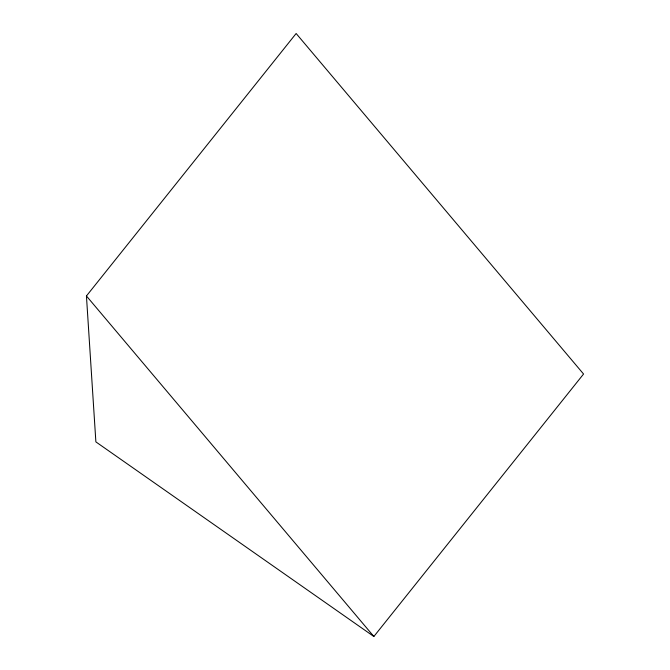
<?xml version="1.0" encoding="UTF-8"?>
<svg xmlns="http://www.w3.org/2000/svg" width="670" height="670" viewBox="0 0 670 670"><rect width="100%" height="100%" fill="white"/><g stroke="black" fill="none" stroke-linecap="round" stroke-linejoin="round"><path stroke-width="1" d="M86.438 295.972L296.14 33.5L583.562 374.028L373.86 636.5L95.877 441.882L86.438 295.972L373.86 636.5"/></g></svg>
